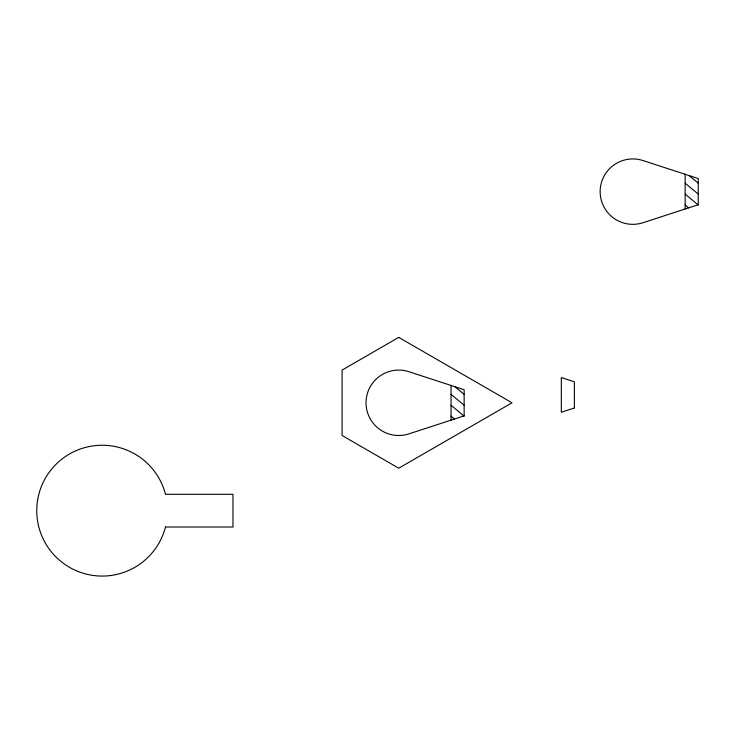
<?xml version="1.0" encoding="UTF-8"?>
<svg xmlns="http://www.w3.org/2000/svg" width="735" height="735" viewBox="0 0 735 735"><rect width="100%" height="100%" fill="white"/><g stroke="black" fill="none" stroke-linecap="round" stroke-linejoin="round"><path stroke-width="1.1" d="M698.25 204.716L642.95 222.742A32.708 32.708 0 0 1 600.137 191.633A32.708 32.708 0 0 1 642.95 160.533L698.25 178.55L698.25 204.992L685.167 194.095M464.134 415.881L408.835 433.898A32.708 32.708 0 0 1 366.021 402.798A32.708 32.708 0 0 1 408.835 371.69L464.134 389.715L464.134 416.157L451.051 405.251M689.108 175.573L698.25 183.19M685.167 183.19L698.25 194.095M685.167 204.992L688.603 207.858M455.002 386.739L464.134 394.355M451.051 394.355L464.134 405.251M451.051 416.157L454.496 419.023M685.167 174.287L685.167 208.979M451.051 385.452L451.051 420.144M165.476 527.013L165.338 527.592A65.406 65.406 0 0 1 64.643 564.241A65.406 65.406 0 0 1 64.643 457.078A65.406 65.406 0 0 1 165.338 493.727L165.476 494.306L232.977 494.306L232.977 527.013L165.476 527.013M398.728 337.383L342.078 370.091L342.078 435.497L398.728 468.204L512.019 402.798L398.728 337.383M574.393 407.989L561.32 412.252L561.32 377.56L574.393 381.823L574.393 407.989"/></g></svg>
